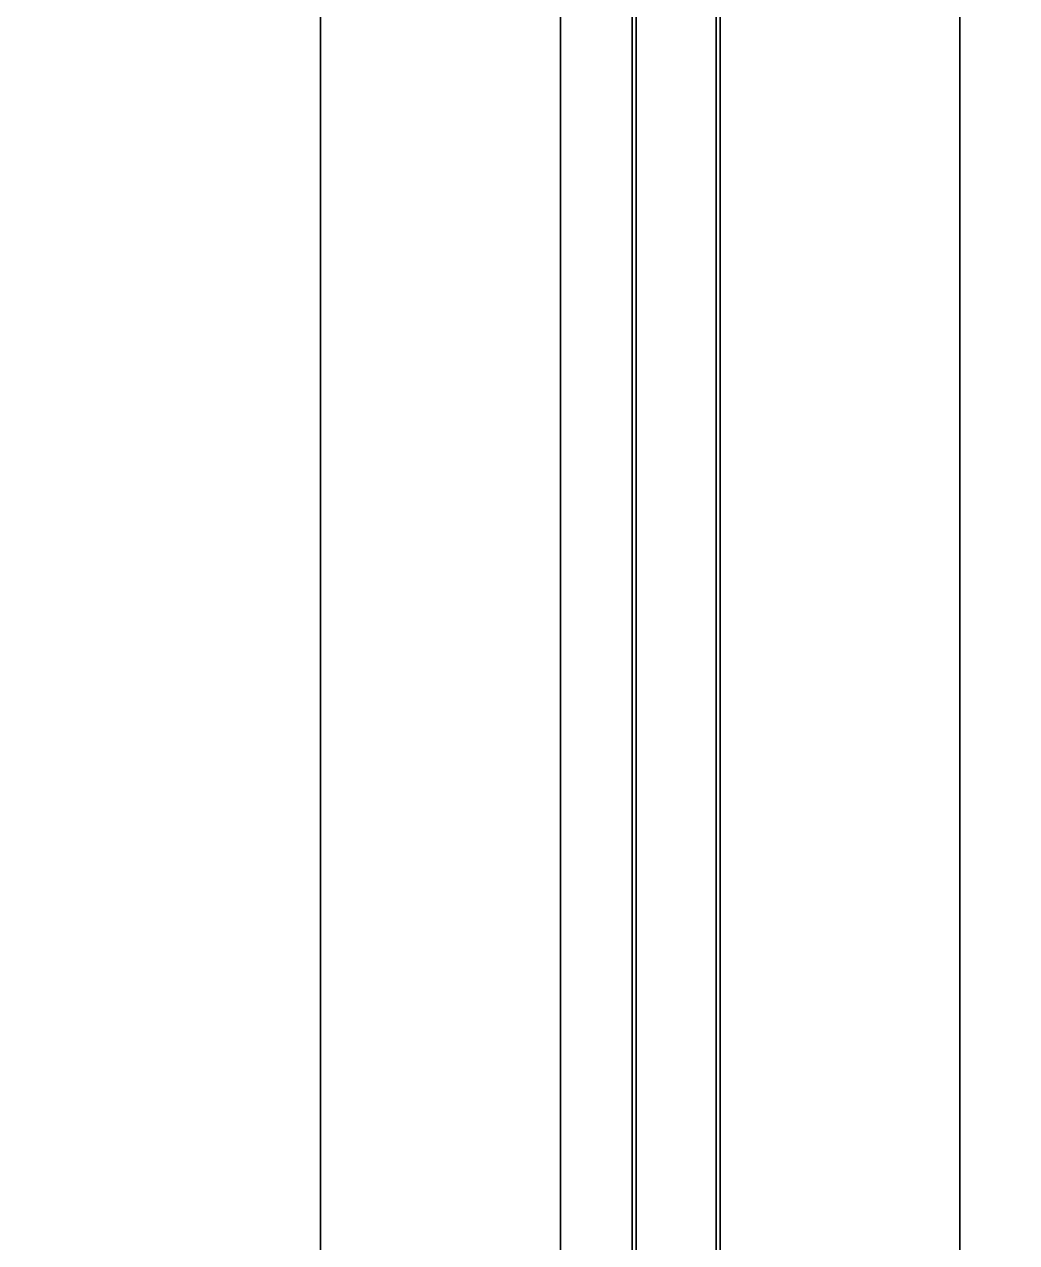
# Model space of a CAD drawing. Extents: x -150 to 2334, y -150 to 2984.
# Drawn here: x 2093.8 to 2168.3, y 127.5 to 219.1 of the extents above; entities that cross this region are included whole.
import ezdxf

# ---------------------------------------------------------------- set-up
doc = ezdxf.new("R2010")
doc.units = 0
for name, color, linetype in [('LAYER0', 7, 'CONTINUOUS'), ('LAYER278', 7, 'CONTINUOUS'), ('LAYER304', 7, 'CONTINUOUS'), ('LAYER309', 7, 'CONTINUOUS'), ('LAYER31', 7, 'CONTINUOUS'), ('LAYER322', 7, 'CONTINUOUS'), ('LAYER329', 7, 'CONTINUOUS'), ('LAYER5', 7, 'CONTINUOUS'), ('LAYER56', 7, 'CONTINUOUS'), ('LAYER6', 7, 'CONTINUOUS')]:
    doc.layers.add(name, color=color, linetype=linetype)

msp = doc.modelspace()

# ---------------------------------------------------------------- linework, layer by layer
at = {"layer": 'LAYER0', "invisible_edges": 1}
for points in [[(2334, 2984, -5), (-150, -150, -5), (-150, 2984, -5), (2334, 2984, -5)], [(-150, -150, -5), (2334, 2984, -5), (2334, -150, -5), (-150, -150, -5)], [(2334, -150), (-150, 2984), (-150, -150), (2334, -150)], [(-150, 2984), (2334, -150), (2334, 2984), (-150, 2984)]]:
    msp.add_3dface(points, dxfattribs=at)
at = {"layer": 'LAYER278', "invisible_edges": 1}
for points in [[(2164, 45.78802, 80), (1614, 758.458, 80), (2164, 758.458, 80), (2164, 45.78802, 80)], [(1614, 758.458, 80), (2164, 45.78802, 80), (1614, 45.78802, 80), (1614, 758.458, 80)], [(1614, 45.78802, 98), (2164, 758.458, 98), (1614, 758.458, 98), (1614, 45.78802, 98)], [(2164, 758.458, 98), (1614, 45.78802, 98), (2164, 45.78802, 98), (2164, 758.458, 98)], [(2164, 758.458, 98), (2164, 45.78802, 80), (2164, 758.458, 80), (2164, 758.458, 98)], [(2164, 45.78802, 80), (2164, 758.458, 98), (2164, 45.78802, 98), (2164, 45.78802, 80)]]:
    msp.add_3dface(points, dxfattribs=at)
at = {"layer": 'LAYER304', "invisible_edges": 1}
for points in [[(2116, 45.78802), (2134, 758.458), (2134, 45.78802), (2116, 45.78802)], [(2134, 758.458), (2116, 45.78802), (2116, 758.458), (2134, 758.458)], [(2116, 758.458, 80), (2134, 45.78802, 80), (2134, 758.458, 80), (2116, 758.458, 80)], [(2134, 45.78802, 80), (2116, 758.458, 80), (2116, 45.78802, 80), (2134, 45.78802, 80)], [(2116, 45.78802), (2116, 758.458, 80), (2116, 758.458), (2116, 45.78802)], [(2116, 758.458, 80), (2116, 45.78802), (2116, 45.78802, 80), (2116, 758.458, 80)], [(2134, 45.78802, 80), (2134, 758.458), (2134, 758.458, 80), (2134, 45.78802, 80)], [(2134, 758.458), (2134, 45.78802, 80), (2134, 45.78802), (2134, 758.458)]]:
    msp.add_3dface(points, dxfattribs=at)
at = {"layer": 'LAYER309', "invisible_edges": 1}
for points in [[(2164, 758.458, 2349), (1614, 45.78802, 2349), (2164, 45.78802, 2349), (2164, 758.458, 2349)], [(1614, 45.78802, 2349), (2164, 758.458, 2349), (1614, 758.458, 2349), (1614, 45.78802, 2349)], [(1614, 758.458, 2331), (2164, 45.78802, 2331), (1614, 45.78802, 2331), (1614, 758.458, 2331)], [(2164, 45.78802, 2331), (1614, 758.458, 2331), (2164, 758.458, 2331), (2164, 45.78802, 2331)], [(2164, 45.78802, 2331), (2164, 758.458, 2349), (2164, 45.78802, 2349), (2164, 45.78802, 2331)], [(2164, 758.458, 2349), (2164, 45.78802, 2331), (2164, 758.458, 2331), (2164, 758.458, 2349)]]:
    msp.add_3dface(points, dxfattribs=at)
at = {"layer": 'LAYER31', "invisible_edges": 1}
for points in [[(2139.4, 758.461, 1934), (1674, 45.79102, 1934), (2139.4, 45.79102, 1934), (2139.4, 758.461, 1934)], [(1674, 45.79102, 1934), (2139.4, 758.461, 1934), (1674, 758.461, 1934), (1674, 45.79102, 1934)], [(1674, 758.461, 1916), (2139.4, 45.79102, 1916), (1674, 45.79102, 1916), (1674, 758.461, 1916)], [(2139.4, 45.79102, 1916), (1674, 758.461, 1916), (2139.4, 758.461, 1916), (2139.4, 45.79102, 1916)], [(2139.4, 45.79102, 1916), (2139.4, 758.461, 1934), (2139.4, 45.79102, 1934), (2139.4, 45.79102, 1916)], [(2139.4, 758.461, 1934), (2139.4, 45.79102, 1916), (2139.4, 758.461, 1916), (2139.4, 758.461, 1934)]]:
    msp.add_3dface(points, dxfattribs=at)
at = {"layer": 'LAYER322', "invisible_edges": 1}
for points in [[(2139.7, 41.79102, 2335), (2139.7, 762.461, 94), (2139.7, 41.79102, 94), (2139.7, 41.79102, 2335)], [(2139.7, 762.461, 94), (2139.7, 41.79102, 2335), (2139.7, 762.461, 2335), (2139.7, 762.461, 94)], [(2145.7, 41.79102, 94), (2139.7, 762.461, 94), (2145.7, 762.461, 94), (2145.7, 41.79102, 94)], [(2139.7, 762.461, 94), (2145.7, 41.79102, 94), (2139.7, 41.79102, 94), (2139.7, 762.461, 94)], [(2139.7, 41.79102, 2335), (2145.7, 762.461, 2335), (2139.7, 762.461, 2335), (2139.7, 41.79102, 2335)], [(2145.7, 762.461, 2335), (2139.7, 41.79102, 2335), (2145.7, 41.79102, 2335), (2145.7, 762.461, 2335)], [(2145.7, 762.461, 2335), (2145.7, 41.79102, 94), (2145.7, 762.461, 94), (2145.7, 762.461, 2335)], [(2145.7, 41.79102, 94), (2145.7, 762.461, 2335), (2145.7, 41.79102, 2335), (2145.7, 41.79102, 94)]]:
    msp.add_3dface(points, dxfattribs=at)
at = {"layer": 'LAYER329', "invisible_edges": 1}
for points in [[(2146, 45.78802, 1154.5), (2164, 758.458, 1154.5), (2164, 45.78802, 1154.5), (2146, 45.78802, 1154.5)], [(2164, 758.458, 1154.5), (2146, 45.78802, 1154.5), (2146, 758.458, 1154.5), (2164, 758.458, 1154.5)], [(2146, 758.458, 1274.5), (2164, 45.78802, 1274.5), (2164, 758.458, 1274.5), (2146, 758.458, 1274.5)], [(2164, 45.78802, 1274.5), (2146, 758.458, 1274.5), (2146, 45.78802, 1274.5), (2164, 45.78802, 1274.5)], [(2146, 45.78802, 1154.5), (2146, 758.458, 1274.5), (2146, 758.458, 1154.5), (2146, 45.78802, 1154.5)], [(2146, 758.458, 1274.5), (2146, 45.78802, 1154.5), (2146, 45.78802, 1274.5), (2146, 758.458, 1274.5)], [(2164, 45.78802, 1274.5), (2164, 758.458, 1154.5), (2164, 758.458, 1274.5), (2164, 45.78802, 1274.5)], [(2164, 758.458, 1154.5), (2164, 45.78802, 1274.5), (2164, 45.78802, 1154.5), (2164, 758.458, 1154.5)]]:
    msp.add_3dface(points, dxfattribs=at)
at = {"layer": 'LAYER5'}
for points, invisible_edges in [([(2164, 2814), (2184, 2834), (2164, 20), (2164, 2814)], 3), ([(2184, 0), (2164, 20), (2184, 2834), (2184, 0)], 3), ([(2184, 2834, 100), (2164, 2814, 100), (2184, 0, 100), (2184, 2834, 100)], 3), ([(2164, 2814, 100), (2164, 20), (2164, 20, 100), (2164, 2814, 100)], 1), ([(2164, 20), (2164, 2814, 100), (2164, 2814), (2164, 20)], 1), ([(2164, 20, 100), (2184, 0, 100), (2164, 2814, 100), (2164, 20, 100)], 3)]:
    msp.add_3dface(points, dxfattribs=dict(at, invisible_edges=invisible_edges))
at = {"layer": 'LAYER56', "invisible_edges": 1}
for points in [[(2139.4, 758.461, 296), (1674, 45.79102, 296), (2139.4, 45.79102, 296), (2139.4, 758.461, 296)], [(1674, 45.79102, 296), (2139.4, 758.461, 296), (1674, 758.461, 296), (1674, 45.79102, 296)], [(1674, 758.461, 278), (2139.4, 45.79102, 278), (1674, 45.79102, 278), (1674, 758.461, 278)], [(2139.4, 45.79102, 278), (1674, 758.461, 278), (2139.4, 758.461, 278), (2139.4, 45.79102, 278)], [(2139.4, 45.79102, 278), (2139.4, 758.461, 296), (2139.4, 45.79102, 296), (2139.4, 45.79102, 278)], [(2139.4, 758.461, 296), (2139.4, 45.79102, 278), (2139.4, 758.461, 278), (2139.4, 758.461, 296)]]:
    msp.add_3dface(points, dxfattribs=at)
at = {"layer": 'LAYER6', "invisible_edges": 1}
for points in [[(2139.4, 758.461, 866), (1674, 45.79102, 866), (2139.4, 45.79102, 866), (2139.4, 758.461, 866)], [(1674, 45.79102, 866), (2139.4, 758.461, 866), (1674, 758.461, 866), (1674, 45.79102, 866)], [(1674, 758.461, 848), (2139.4, 45.79102, 848), (1674, 45.79102, 848), (1674, 758.461, 848)], [(2139.4, 45.79102, 848), (1674, 758.461, 848), (2139.4, 758.461, 848), (2139.4, 45.79102, 848)], [(2139.4, 45.79102, 848), (2139.4, 758.461, 866), (2139.4, 45.79102, 866), (2139.4, 45.79102, 848)], [(2139.4, 758.461, 866), (2139.4, 45.79102, 848), (2139.4, 758.461, 848), (2139.4, 758.461, 866)]]:
    msp.add_3dface(points, dxfattribs=at)

doc.saveas('drawing.dxf')
